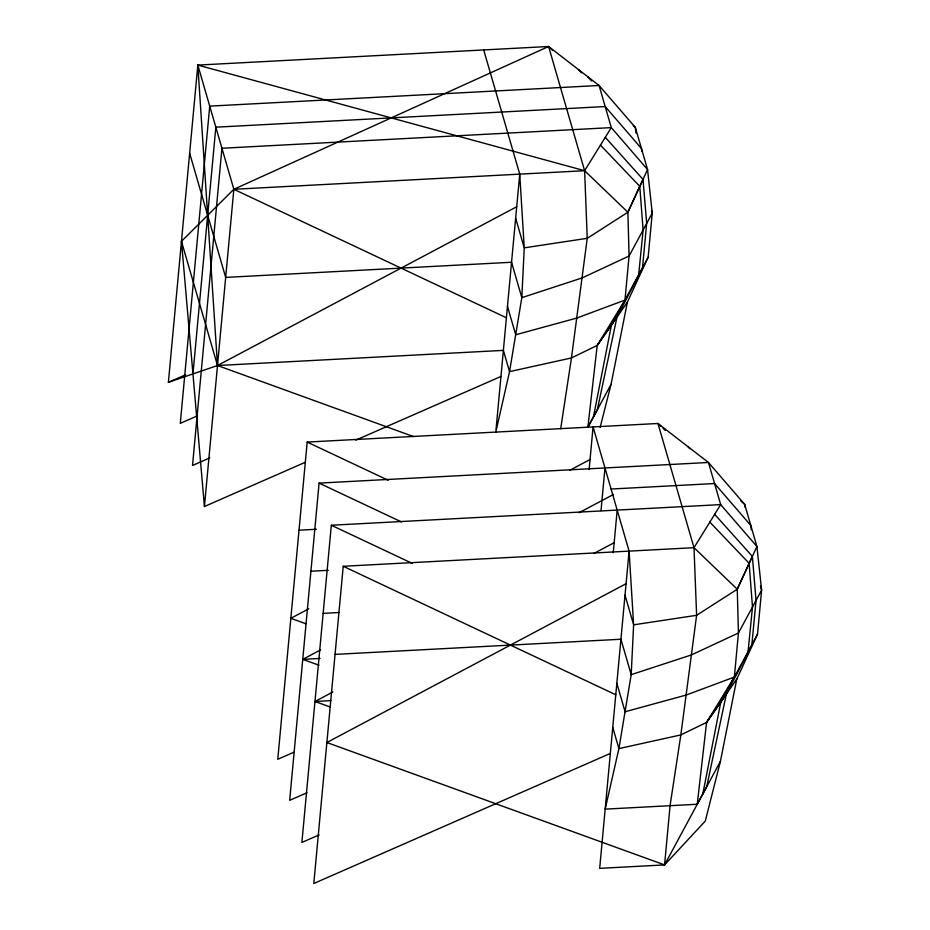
<?xml version="1.0" encoding="UTF-8"?>
<svg xmlns="http://www.w3.org/2000/svg" width="930" height="930" viewBox="0 0 930 930"><rect width="100%" height="100%" fill="white"/><g stroke="black" fill="none" stroke-linecap="round" stroke-linejoin="round"><path stroke-width="1.4" d="M516.708 206.751L217.504 365.525L168.388 382.311L197.823 65.088L548.595 46.5L599.083 85.49L635.33 127.41L647.559 169.539L652.232 213.133L648.152 257.192L627.401 302.134L597.211 345.402L587.876 427.265L611.045 384.381L627.401 302.134M192.952 373.918L215.841 127.189L605.198 106.555L641.444 148.475L641.746 151.288M305.342 462.257L204.426 506.513L233.849 189.29L197.823 65.088L584.621 170.702L627.889 212.249L629.064 256.029L624.983 300.088L597.211 345.402L571.462 357.945L509.547 371.628L495.795 432.148L519.731 174.143L483.693 49.941M589.12 469.545L593.073 426.928L629.099 551.13L599.676 868.353L664.566 864.912L697.244 804.252L706.579 722.389L736.769 679.121L757.52 634.179L761.612 590.12L756.927 546.526L744.698 504.397L708.451 462.477L657.963 423.487L307.191 442.075L277.768 759.298L293.694 752.312M736.769 679.121L720.413 761.356L697.244 804.252L605.163 809.135L618.915 748.604L680.841 734.921L706.579 722.389L734.351 677.075L738.432 633.016L737.258 589.236L756.927 546.526L720.68 504.606L708.451 462.477L319.095 483.112L289.672 800.335L306.935 792.767M626.076 583.726L326.872 742.512L664.566 864.912L670.065 805.694L680.841 734.921L696.617 615.3L694.001 547.689L720.68 504.606L331.324 525.241L301.89 842.464L319.153 834.896M612.754 727.365L618.915 748.604L631.203 674.645L633.621 624.832L696.617 615.3L737.258 589.236L694.001 547.689L343.228 566.277L313.794 883.5L610.336 753.44M601.024 510.582L604.977 467.964M613.242 552.722L617.194 510.093M597.211 345.402L611.405 325.198L638.689 274.71L643.118 230.07L639.77 186.326L643.014 179.409L605.29 137.326M706.579 722.389L720.773 702.185L748.057 651.698L752.486 607.058L749.138 563.313L752.382 556.396L714.659 514.313M560.685 428.707L571.462 357.945L587.237 238.313L584.621 170.702L548.595 46.5L233.849 189.29L181.466 241.323L204.426 506.513M587.876 427.265L593.456 416.919L611.405 325.198L616.985 317.06L648.152 257.192M697.244 804.252L702.824 793.906L720.773 702.185L726.365 694.047L757.52 634.179M616.985 317.06L597.339 409.746L593.456 416.919M726.365 694.047L706.707 786.734L702.824 793.906M600.129 427.44L611.045 384.381M720.413 761.356L705.277 821.085L664.566 864.912M181.466 241.323L217.504 365.525L503.386 350.377L509.547 371.628L521.823 297.658L524.241 247.845L587.237 238.313L627.889 212.249L639.77 186.326L600.466 145.115M737.258 589.236L749.138 563.313L709.846 522.102M627.889 212.249L647.559 169.539L611.301 127.619L599.083 85.49L209.727 106.125L180.292 423.348L197.555 415.78M638.689 274.71L642.49 267.84L646.676 223.444L643.014 179.409M748.057 651.698L751.859 644.827L756.044 600.42L752.382 556.396M308.69 608.836L290.846 618.311L305.819 623.739M569.706 470.313L590.05 459.525M319.083 665.264L302.75 659.347L320.594 649.872M579.076 512.697L613.486 494.446M329.952 706.905L314.968 701.476L332.812 692.001M593.84 553.478L614.172 542.69M168.388 382.311L185.651 374.744M209.785 457.909L192.522 465.477L221.945 148.254L611.301 127.619L584.621 170.702L233.849 189.29L506.408 317.769M355.806 440.123L500.968 376.464M624.983 300.088L576.658 318.106L515.72 334.765L507.466 306.319M734.351 677.075L686.026 695.094L625.088 711.752L616.846 683.306M611.091 489.029L714.566 483.542L750.812 525.462L751.266 529.682M299.018 530.193L316.409 529.275M310.922 571.229L328.313 570.311M323.14 613.358L339.09 612.51M335.056 654.394L620.926 639.247L631.203 674.645L691.374 654.941L738.432 633.016L761.612 590.12L760.461 586.167M302.75 659.347L320.071 658.428M314.968 701.476L330.848 700.639M413.629 436.612L217.504 365.525L197.823 65.088M307.191 442.075L388.182 480.252M319.095 483.112L401.4 521.904M331.324 525.241L412.316 563.417M343.228 566.277L615.776 694.757M633.318 125.597L635.33 127.41L635.934 133.037M740.687 500.759L744.698 504.397L745 507.21M549.618 47.488L552.711 50.453M661.056 426.452L657.963 423.487L694.001 547.689M663.113 428.428L665.171 430.404M578.576 69.657L581.552 72.831M687.956 446.644L689.932 448.76M587.702 76.702L591.561 80.98M651.477 210.506L652.232 213.133L629.064 256.029L582.006 277.965L521.823 297.658L511.558 262.26L225.676 277.407L189.65 153.206M515.65 218.201L524.241 247.845L519.731 174.143M625.018 595.188L633.621 624.832L629.099 551.13"/></g></svg>
